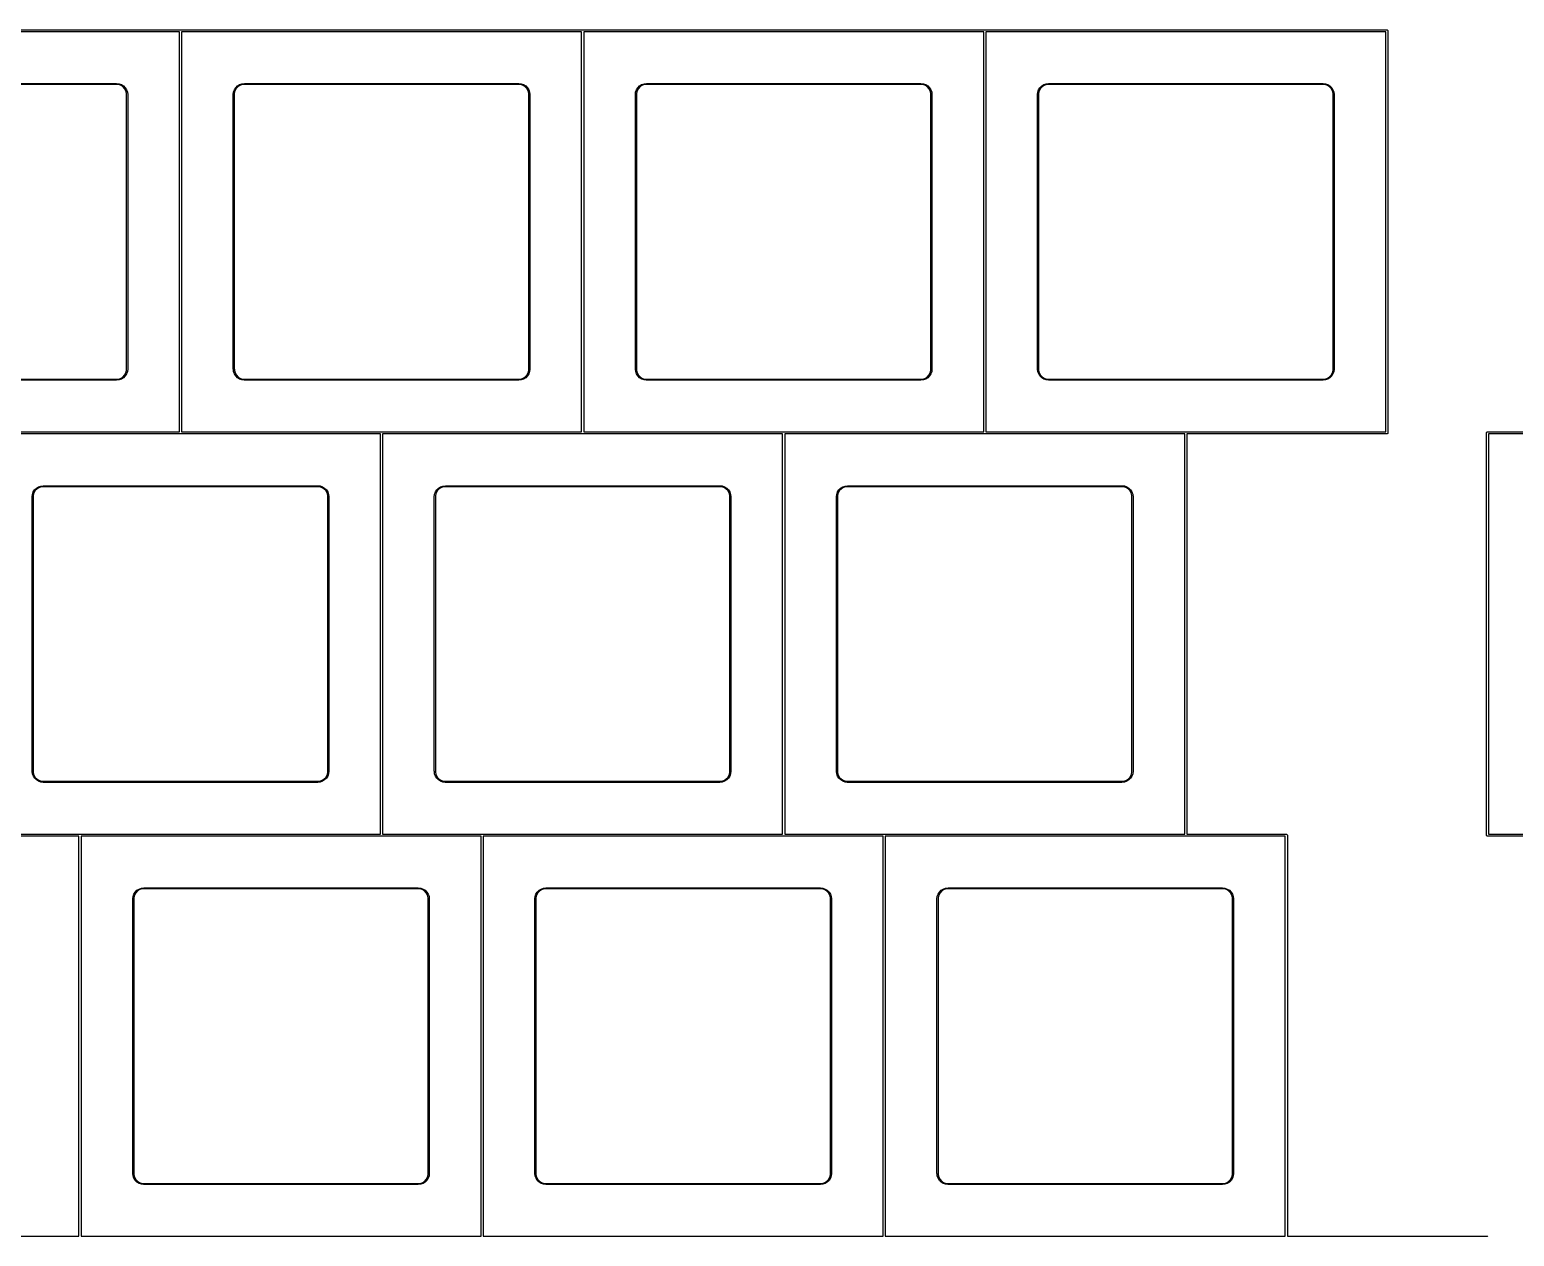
# Model space of a CAD drawing. Extents: x 116 to 435, y -379 to -284.
# Drawn here: x 185.1 to 255.4, y -341.1 to -283.9 of the extents above; entities that cross this region are included whole.
import ezdxf

# ---------------------------------------------------------------- set-up
doc = ezdxf.new("R2010")
doc.units = 0
doc.layers.add('BLACK', color=7, linetype='CONTINUOUS')

msp = doc.modelspace()

# ---------------------------------------------------------------- linework, layer by layer
at = {"layer": 'BLACK', "linetype": 'CONTINUOUS'}
for p, q in [((173.181099, -283.899286), (192.231099, -283.899286)), ((192.181099, -283.999286), (173.231099, -283.999286)), ((192.181099, -302.949286), (192.181099, -283.999286)), ((192.231099, -283.899286), (211.281099, -283.899286)), ((192.281099, -283.999286), (192.281099, -302.949286)), ((211.231099, -283.999286), (192.281099, -283.999286)), ((211.231099, -302.949286), (211.231099, -283.999286)), ((211.281099, -283.899286), (230.331099, -283.899286)), ((211.331099, -283.999286), (211.331099, -302.949286)), ((230.281099, -283.999286), (211.331099, -283.999286)), ((230.281099, -302.949286), (230.281099, -283.999286)), ((230.331099, -283.899286), (249.381099, -283.899286)), ((230.381099, -283.999286), (230.381099, -302.949286)), ((249.331099, -283.999286), (230.381099, -283.999286)), ((249.331099, -302.949286), (249.331099, -283.999286)), ((249.381099, -283.899286), (249.400233, -283.903092)), ((249.400233, -283.903092), (249.427293, -283.930152)), ((249.427293, -283.930152), (249.431099, -283.949286)), ((249.431099, -283.949286), (249.431099, -302.999286)), ((176.206099, -286.449286), (189.206099, -286.449286)), ((189.206099, -286.499286), (176.206099, -286.499286)), ((189.206099, -286.449286), (189.322924, -286.462449)), ((189.268635, -286.499286), (189.206099, -286.499286)), ((189.389445, -286.531656), (189.268635, -286.499286)), ((189.322924, -286.462449), (189.433891, -286.501277)), ((189.497761, -286.59419), (189.389445, -286.531656)), ((189.433891, -286.501277), (189.533435, -286.563823)), ((189.586201, -286.682628), (189.497761, -286.59419)), ((189.533435, -286.563823), (189.616567, -286.646952)), ((189.648739, -286.790942), (189.586201, -286.682628)), ((189.616567, -286.646952), (189.679117, -286.746495)), ((189.681113, -286.911751), (189.648739, -286.790942)), ((189.679117, -286.746495), (189.717948, -286.857461)), ((189.681113, -286.97421), (189.681113, -286.911751)), ((189.717948, -286.857461), (189.731114, -286.974285)), ((194.731099, -286.974285), (194.744265, -286.857464)), ((194.744265, -286.857464), (194.783095, -286.746501)), ((194.7811, -286.911753), (194.781099, -286.974285)), ((194.813473, -286.790947), (194.7811, -286.911753)), ((194.783095, -286.746501), (194.845643, -286.646961)), ((194.876009, -286.682637), (194.813473, -286.790947)), ((194.845643, -286.646961), (194.928772, -286.563834)), ((194.964446, -286.594201), (194.876009, -286.682637)), ((194.928772, -286.563834), (195.028314, -286.501289)), ((195.072759, -286.531668), (194.964446, -286.594201)), ((195.028314, -286.501289), (195.139277, -286.462462)), ((195.193565, -286.499299), (195.072759, -286.531668)), ((195.139277, -286.462462), (195.255948, -286.449315)), ((195.256099, -286.499299), (195.193565, -286.499299)), ((195.255948, -286.449315), (195.256099, -286.449286)), ((195.256099, -286.449286), (208.256099, -286.449286)), ((195.256099, -286.499286), (195.256099, -286.499299)), ((208.256099, -286.499286), (195.256099, -286.499286)), ((208.256099, -286.449286), (208.372924, -286.462449)), ((208.318635, -286.499286), (208.256099, -286.499286)), ((208.439445, -286.531656), (208.318635, -286.499286)), ((208.372924, -286.462449), (208.483891, -286.501277)), ((208.547761, -286.59419), (208.439445, -286.531656)), ((208.483891, -286.501277), (208.583435, -286.563823)), ((208.636201, -286.682628), (208.547761, -286.59419)), ((208.583435, -286.563823), (208.666567, -286.646952)), ((208.698739, -286.790942), (208.636201, -286.682628)), ((208.666567, -286.646952), (208.729117, -286.746495)), ((208.731113, -286.911751), (208.698739, -286.790942)), ((208.729117, -286.746495), (208.767948, -286.857461)), ((208.731113, -286.97421), (208.731113, -286.911751)), ((208.767948, -286.857461), (208.781114, -286.974285)), ((213.781099, -286.974285), (213.794265, -286.857464)), ((213.794265, -286.857464), (213.833095, -286.746501)), ((213.8311, -286.911753), (213.831099, -286.974285)), ((213.863473, -286.790947), (213.8311, -286.911753)), ((213.833095, -286.746501), (213.895643, -286.646961)), ((213.926009, -286.682637), (213.863473, -286.790947)), ((213.895643, -286.646961), (213.978772, -286.563834)), ((214.014446, -286.594201), (213.926009, -286.682637)), ((213.978772, -286.563834), (214.078314, -286.501289)), ((214.122759, -286.531668), (214.014446, -286.594201)), ((214.078314, -286.501289), (214.189277, -286.462462)), ((214.243565, -286.499299), (214.122759, -286.531668)), ((214.189277, -286.462462), (214.305948, -286.449315)), ((214.306099, -286.499299), (214.243565, -286.499299)), ((214.305948, -286.449315), (214.306099, -286.449286)), ((214.306099, -286.449286), (227.306099, -286.449286)), ((214.306099, -286.499286), (214.306099, -286.499299)), ((227.306099, -286.499286), (214.306099, -286.499286)), ((227.306099, -286.449286), (227.422924, -286.462449)), ((227.368635, -286.499286), (227.306099, -286.499286)), ((227.489445, -286.531656), (227.368635, -286.499286)), ((227.422924, -286.462449), (227.533891, -286.501277)), ((227.597761, -286.59419), (227.489445, -286.531656)), ((227.533891, -286.501277), (227.633435, -286.563823)), ((227.686201, -286.682628), (227.597761, -286.59419)), ((227.633435, -286.563823), (227.716567, -286.646952)), ((227.748739, -286.790942), (227.686201, -286.682628)), ((227.716567, -286.646952), (227.779117, -286.746495)), ((227.781113, -286.911751), (227.748739, -286.790942)), ((227.779117, -286.746495), (227.817948, -286.857461)), ((227.781113, -286.97421), (227.781113, -286.911751)), ((227.817948, -286.857461), (227.831114, -286.974285)), ((232.831099, -286.974285), (232.844265, -286.857464)), ((232.844265, -286.857464), (232.883095, -286.746501)), ((232.8811, -286.911753), (232.881099, -286.974285)), ((232.913473, -286.790947), (232.8811, -286.911753)), ((232.883095, -286.746501), (232.945643, -286.646961)), ((232.976009, -286.682637), (232.913473, -286.790947)), ((232.945643, -286.646961), (233.028772, -286.563834)), ((233.064446, -286.594201), (232.976009, -286.682637)), ((233.028772, -286.563834), (233.128314, -286.501289)), ((233.172759, -286.531668), (233.064446, -286.594201)), ((233.128314, -286.501289), (233.239277, -286.462462)), ((233.293565, -286.499299), (233.172759, -286.531668)), ((233.239277, -286.462462), (233.355948, -286.449315)), ((233.356099, -286.499299), (233.293565, -286.499299)), ((233.355948, -286.449315), (233.356099, -286.449286)), ((233.356099, -286.449286), (246.356099, -286.449286)), ((233.356099, -286.499286), (233.356099, -286.499299)), ((246.356099, -286.499286), (233.356099, -286.499286)), ((246.356099, -286.449286), (246.472924, -286.462449)), ((246.418635, -286.499286), (246.356099, -286.499286)), ((246.539445, -286.531656), (246.418635, -286.499286)), ((246.472924, -286.462449), (246.583891, -286.501277)), ((246.647761, -286.59419), (246.539445, -286.531656)), ((246.583891, -286.501277), (246.683435, -286.563823)), ((246.736201, -286.682628), (246.647761, -286.59419)), ((246.683435, -286.563823), (246.766567, -286.646952)), ((246.798739, -286.790942), (246.736201, -286.682628)), ((246.766567, -286.646952), (246.829117, -286.746495)), ((246.831113, -286.911751), (246.798739, -286.790942)), ((246.829117, -286.746495), (246.867948, -286.857461)), ((246.831113, -286.97421), (246.831113, -286.911751)), ((246.867948, -286.857461), (246.881114, -286.974285)), ((189.681099, -286.974286), (189.681113, -286.97421)), ((189.681099, -299.974286), (189.681099, -286.974286)), ((189.731114, -286.974285), (189.731099, -286.974285)), ((189.731099, -286.974285), (189.731099, -286.974286)), ((189.731099, -286.974286), (189.731099, -299.974285)), ((194.731099, -286.974286), (194.731099, -286.974285)), ((194.731099, -299.974286), (194.731099, -286.974286)), ((194.781099, -286.974285), (194.781099, -286.974286)), ((194.781099, -286.974286), (194.781099, -299.964663)), ((208.731099, -286.974286), (208.731113, -286.97421)), ((208.731099, -299.974286), (208.731099, -286.974286)), ((208.781114, -286.974285), (208.781099, -286.974285)), ((208.781099, -286.974285), (208.781099, -286.974286)), ((208.781099, -286.974286), (208.781099, -299.974285)), ((213.781099, -286.974286), (213.781099, -286.974285)), ((213.781099, -299.974286), (213.781099, -286.974286)), ((213.831099, -286.974285), (213.831099, -286.974286)), ((213.831099, -286.974286), (213.831099, -299.964663)), ((227.781099, -286.974286), (227.781113, -286.97421)), ((227.781099, -299.974286), (227.781099, -286.974286)), ((227.831114, -286.974285), (227.831099, -286.974285)), ((227.831099, -286.974285), (227.831099, -286.974286)), ((227.831099, -286.974286), (227.831099, -299.974285)), ((232.831099, -286.974286), (232.831099, -286.974285)), ((232.831099, -299.974286), (232.831099, -286.974286)), ((232.881099, -286.974285), (232.881099, -286.974286)), ((232.881099, -286.974286), (232.881099, -299.964663)), ((246.831099, -286.974286), (246.831113, -286.97421)), ((246.831099, -299.974286), (246.831099, -286.974286)), ((246.881114, -286.974285), (246.881099, -286.974285)), ((246.881099, -286.974285), (246.881099, -286.974286)), ((246.881099, -286.974286), (246.881099, -299.974285)), ((189.49776, -300.354391), (189.586199, -300.26595)), ((189.616566, -300.301625), (189.533436, -300.384757)), ((189.586199, -300.26595), (189.648733, -300.157634)), ((189.679112, -300.202079), (189.616566, -300.301625)), ((189.648733, -300.157634), (189.681101, -300.036823)), ((189.717939, -300.091111), (189.679112, -300.202079)), ((189.681099, -299.974287), (189.681099, -299.974286)), ((189.681101, -300.036823), (189.681099, -299.974287)), ((189.731099, -299.974285), (189.717939, -300.091111)), ((194.733002, -299.983853), (194.731099, -299.974286)), ((194.735403, -299.986254), (194.733002, -299.983853)), ((194.747085, -300.089985), (194.735403, -299.986254)), ((194.785904, -300.200946), (194.747085, -300.089985)), ((194.781099, -299.964663), (194.783863, -299.973171)), ((194.783863, -299.973171), (194.78393, -299.973172)), ((194.78393, -299.973172), (194.783927, -300.035702)), ((194.783927, -300.035702), (194.816287, -300.156503)), ((194.84844, -300.300486), (194.785904, -300.200946)), ((194.816287, -300.156503), (194.878811, -300.264813)), ((194.931559, -300.383616), (194.84844, -300.300486)), ((194.878811, -300.264813), (194.967236, -300.35325)), ((208.54776, -300.354391), (208.636199, -300.26595)), ((208.666566, -300.301625), (208.583436, -300.384757)), ((208.636199, -300.26595), (208.698733, -300.157634)), ((208.729112, -300.202079), (208.666566, -300.301625)), ((208.698733, -300.157634), (208.731101, -300.036823)), ((208.767939, -300.091111), (208.729112, -300.202079)), ((208.731099, -299.974287), (208.731099, -299.974286)), ((208.731101, -300.036823), (208.731099, -299.974287)), ((208.781099, -299.974285), (208.767939, -300.091111)), ((213.783002, -299.983853), (213.781099, -299.974286)), ((213.785403, -299.986254), (213.783002, -299.983853)), ((213.797085, -300.089985), (213.785403, -299.986254)), ((213.835904, -300.200946), (213.797085, -300.089985)), ((213.831099, -299.964663), (213.833863, -299.973171)), ((213.833863, -299.973171), (213.83393, -299.973172)), ((213.83393, -299.973172), (213.833927, -300.035702)), ((213.833927, -300.035702), (213.866287, -300.156503)), ((213.89844, -300.300486), (213.835904, -300.200946)), ((213.866287, -300.156503), (213.928811, -300.264813)), ((213.981559, -300.383616), (213.89844, -300.300486)), ((213.928811, -300.264813), (214.017236, -300.35325)), ((227.59776, -300.354391), (227.686199, -300.26595)), ((227.716566, -300.301625), (227.633436, -300.384757)), ((227.686199, -300.26595), (227.748733, -300.157634)), ((227.779112, -300.202079), (227.716566, -300.301625)), ((227.748733, -300.157634), (227.781101, -300.036823)), ((227.817939, -300.091111), (227.779112, -300.202079)), ((227.781099, -299.974287), (227.781099, -299.974286)), ((227.781101, -300.036823), (227.781099, -299.974287)), ((227.831099, -299.974285), (227.817939, -300.091111)), ((232.833002, -299.983853), (232.831099, -299.974286)), ((232.835403, -299.986254), (232.833002, -299.983853)), ((232.847085, -300.089985), (232.835403, -299.986254)), ((232.885904, -300.200946), (232.847085, -300.089985)), ((232.881099, -299.964663), (232.883863, -299.973171)), ((232.883863, -299.973171), (232.88393, -299.973172)), ((232.88393, -299.973172), (232.883927, -300.035702)), ((232.883927, -300.035702), (232.916287, -300.156503)), ((232.94844, -300.300486), (232.885904, -300.200946)), ((232.916287, -300.156503), (232.978811, -300.264813)), ((233.031559, -300.383616), (232.94844, -300.300486)), ((232.978811, -300.264813), (233.067236, -300.35325)), ((246.64776, -300.354391), (246.736199, -300.26595)), ((246.766566, -300.301625), (246.683436, -300.384757)), ((246.736199, -300.26595), (246.798733, -300.157634)), ((246.829112, -300.202079), (246.766566, -300.301625)), ((246.798733, -300.157634), (246.831101, -300.036823)), ((246.867939, -300.091111), (246.829112, -300.202079)), ((246.831099, -299.974287), (246.831099, -299.974286)), ((246.831101, -300.036823), (246.831099, -299.974287)), ((246.881099, -299.974285), (246.867939, -300.091111)), ((189.206099, -300.499286), (176.206099, -300.499286)), ((176.212299, -300.449286), (189.206099, -300.449286)), ((189.206099, -300.449286), (189.206164, -300.449299)), ((189.322924, -300.486136), (189.206099, -300.499299)), ((189.206099, -300.499299), (189.206099, -300.499286)), ((189.206164, -300.449299), (189.268635, -300.449299)), ((189.268635, -300.449299), (189.389445, -300.416928)), ((189.433892, -300.447306), (189.322924, -300.486136)), ((189.389445, -300.416928), (189.49776, -300.354391)), ((189.533436, -300.384757), (189.433892, -300.447306)), ((195.031091, -300.446166), (194.931559, -300.383616)), ((194.967236, -300.35325), (195.075537, -300.415788)), ((195.142046, -300.484999), (195.031091, -300.446166)), ((195.075537, -300.415788), (195.196334, -300.448165)), ((195.245852, -300.496703), (195.142046, -300.484999)), ((195.196334, -300.448165), (195.258865, -300.44817)), ((195.246532, -300.497383), (195.245852, -300.496703)), ((195.256099, -300.499286), (195.246532, -300.497383)), ((208.256099, -300.499286), (195.256099, -300.499286)), ((195.258865, -300.44817), (195.262299, -300.449286)), ((195.262299, -300.449286), (208.256099, -300.449286)), ((208.256099, -300.449286), (208.256164, -300.449299)), ((208.372924, -300.486136), (208.256099, -300.499299)), ((208.256099, -300.499299), (208.256099, -300.499286)), ((208.256164, -300.449299), (208.318635, -300.449299)), ((208.318635, -300.449299), (208.439445, -300.416928)), ((208.483892, -300.447306), (208.372924, -300.486136)), ((208.439445, -300.416928), (208.54776, -300.354391)), ((208.583436, -300.384757), (208.483892, -300.447306)), ((214.081091, -300.446166), (213.981559, -300.383616)), ((214.017236, -300.35325), (214.125537, -300.415788)), ((214.192046, -300.484999), (214.081091, -300.446166)), ((214.125537, -300.415788), (214.246334, -300.448165)), ((214.295852, -300.496703), (214.192046, -300.484999)), ((214.246334, -300.448165), (214.308865, -300.44817)), ((214.296532, -300.497383), (214.295852, -300.496703)), ((214.306099, -300.499286), (214.296532, -300.497383)), ((227.306099, -300.499286), (214.306099, -300.499286)), ((214.308865, -300.44817), (214.312299, -300.449286)), ((214.312299, -300.449286), (227.306099, -300.449286)), ((227.306099, -300.449286), (227.306164, -300.449299)), ((227.422924, -300.486136), (227.306099, -300.499299)), ((227.306099, -300.499299), (227.306099, -300.499286)), ((227.306164, -300.449299), (227.368635, -300.449299)), ((227.368635, -300.449299), (227.489445, -300.416928)), ((227.533892, -300.447306), (227.422924, -300.486136)), ((227.489445, -300.416928), (227.59776, -300.354391)), ((227.633436, -300.384757), (227.533892, -300.447306)), ((233.131091, -300.446166), (233.031559, -300.383616)), ((233.067236, -300.35325), (233.175537, -300.415788)), ((233.242046, -300.484999), (233.131091, -300.446166)), ((233.175537, -300.415788), (233.296334, -300.448165)), ((233.345852, -300.496703), (233.242046, -300.484999)), ((233.296334, -300.448165), (233.358865, -300.44817)), ((233.346532, -300.497383), (233.345852, -300.496703)), ((233.356099, -300.499286), (233.346532, -300.497383)), ((246.356099, -300.499286), (233.356099, -300.499286)), ((233.358865, -300.44817), (233.362299, -300.449286)), ((233.362299, -300.449286), (246.356099, -300.449286)), ((246.356099, -300.449286), (246.356164, -300.449299)), ((246.472924, -300.486136), (246.356099, -300.499299)), ((246.356099, -300.499299), (246.356099, -300.499286)), ((246.356164, -300.449299), (246.418635, -300.449299)), ((246.418635, -300.449299), (246.539445, -300.416928)), ((246.583892, -300.447306), (246.472924, -300.486136)), ((246.539445, -300.416928), (246.64776, -300.354391)), ((246.683436, -300.384757), (246.583892, -300.447306)), ((182.706099, -302.949286), (192.181099, -302.949286)), ((192.231099, -303.049286), (182.756099, -303.049286)), ((201.706099, -303.049286), (192.231099, -303.049286)), ((192.281099, -302.949286), (201.756099, -302.949286)), ((201.706099, -321.999286), (201.706099, -303.049286)), ((201.756099, -302.949286), (211.231099, -302.949286)), ((201.806099, -303.049286), (201.806099, -321.999286)), ((211.281099, -303.049286), (201.806099, -303.049286)), ((220.756099, -303.049286), (211.281099, -303.049286)), ((211.331099, -302.949286), (220.806099, -302.949286)), ((220.756099, -321.999286), (220.756099, -303.049286)), ((220.806099, -302.949286), (230.281099, -302.949286)), ((220.856099, -303.049286), (220.856099, -321.999286)), ((230.331099, -303.049286), (220.856099, -303.049286)), ((239.806099, -303.049286), (230.331099, -303.049286)), ((230.381099, -302.949286), (239.856099, -302.949286)), ((239.806099, -321.999286), (239.806099, -303.049286)), ((239.856099, -302.949286), (249.331099, -302.949286)), ((249.381099, -303.049286), (239.906099, -303.049286)), ((239.906099, -303.049286), (239.906099, -321.999286)), ((249.400233, -303.04548), (249.381099, -303.049286)), ((249.427293, -303.01842), (249.400233, -303.04548)), ((249.431099, -302.999286), (249.427293, -303.01842)), ((254.093599, -302.999286), (254.097405, -302.980152)), ((254.093599, -322.049286), (254.093599, -302.999286)), ((254.097405, -302.980152), (254.124465, -302.953092)), ((254.124465, -302.953092), (254.143599, -302.949286)), ((254.143599, -302.949286), (263.618599, -302.949286)), ((254.193599, -303.049286), (254.193599, -321.999286)), ((263.668599, -303.049286), (254.193599, -303.049286)), ((185.206099, -306.024285), (185.219265, -305.907464)), ((185.219265, -305.907464), (185.258095, -305.796501)), ((185.288473, -305.840947), (185.2561, -305.961753)), ((185.258095, -305.796501), (185.320643, -305.696961)), ((185.351009, -305.732637), (185.288473, -305.840947)), ((185.320643, -305.696961), (185.403772, -305.613834)), ((185.439446, -305.644201), (185.351009, -305.732637)), ((185.403772, -305.613834), (185.503314, -305.551289)), ((185.547759, -305.581668), (185.439446, -305.644201)), ((185.503314, -305.551289), (185.614277, -305.512462)), ((185.668565, -305.549299), (185.547759, -305.581668)), ((185.614277, -305.512462), (185.730948, -305.499315)), ((185.731099, -305.549299), (185.668565, -305.549299)), ((185.730948, -305.499315), (185.731099, -305.499286)), ((185.731099, -305.499286), (198.731099, -305.499286)), ((185.731099, -305.549286), (185.731099, -305.549299)), ((198.731099, -305.549286), (185.731099, -305.549286)), ((198.731099, -305.499286), (198.847924, -305.512449)), ((198.793635, -305.549286), (198.731099, -305.549286)), ((198.914445, -305.581656), (198.793635, -305.549286)), ((198.847924, -305.512449), (198.958891, -305.551277)), ((199.022761, -305.64419), (198.914445, -305.581656)), ((198.958891, -305.551277), (199.058435, -305.613823)), ((199.111201, -305.732628), (199.022761, -305.64419)), ((199.058435, -305.613823), (199.141567, -305.696952)), ((199.173739, -305.840942), (199.111201, -305.732628)), ((199.141567, -305.696952), (199.204117, -305.796495)), ((199.206113, -305.961751), (199.173739, -305.840942)), ((199.204117, -305.796495), (199.242948, -305.907461)), ((199.242948, -305.907461), (199.256114, -306.024285)), ((204.256099, -306.024285), (204.269265, -305.907464)), ((204.269265, -305.907464), (204.308095, -305.796501)), ((204.338473, -305.840947), (204.3061, -305.961753)), ((204.308095, -305.796501), (204.370643, -305.696961)), ((204.401009, -305.732637), (204.338473, -305.840947)), ((204.370643, -305.696961), (204.453772, -305.613834)), ((204.489446, -305.644201), (204.401009, -305.732637)), ((204.453772, -305.613834), (204.553314, -305.551289)), ((204.597759, -305.581668), (204.489446, -305.644201)), ((204.553314, -305.551289), (204.664277, -305.512462)), ((204.718565, -305.549299), (204.597759, -305.581668)), ((204.664277, -305.512462), (204.780948, -305.499315)), ((204.781099, -305.549299), (204.718565, -305.549299)), ((204.780948, -305.499315), (204.781099, -305.499286)), ((204.781099, -305.499286), (217.781099, -305.499286)), ((204.781099, -305.549286), (204.781099, -305.549299)), ((217.781099, -305.549286), (204.781099, -305.549286)), ((217.781099, -305.499286), (217.897924, -305.512449)), ((217.843635, -305.549286), (217.781099, -305.549286)), ((217.964445, -305.581656), (217.843635, -305.549286)), ((217.897924, -305.512449), (218.008891, -305.551277)), ((218.072761, -305.64419), (217.964445, -305.581656)), ((218.008891, -305.551277), (218.108435, -305.613823)), ((218.161201, -305.732628), (218.072761, -305.64419)), ((218.108435, -305.613823), (218.191567, -305.696952)), ((218.223739, -305.840942), (218.161201, -305.732628)), ((218.191567, -305.696952), (218.254117, -305.796495)), ((218.256113, -305.961751), (218.223739, -305.840942)), ((218.254117, -305.796495), (218.292948, -305.907461)), ((218.292948, -305.907461), (218.306114, -306.024285)), ((223.306099, -306.024285), (223.319265, -305.907464)), ((223.319265, -305.907464), (223.358095, -305.796501)), ((223.388473, -305.840947), (223.3561, -305.961753)), ((223.358095, -305.796501), (223.420643, -305.696961)), ((223.451009, -305.732637), (223.388473, -305.840947)), ((223.420643, -305.696961), (223.503772, -305.613834)), ((223.539446, -305.644201), (223.451009, -305.732637)), ((223.503772, -305.613834), (223.603314, -305.551289)), ((223.647759, -305.581668), (223.539446, -305.644201)), ((223.603314, -305.551289), (223.714277, -305.512462)), ((223.768565, -305.549299), (223.647759, -305.581668)), ((223.714277, -305.512462), (223.830948, -305.499315)), ((223.831099, -305.549299), (223.768565, -305.549299)), ((223.830948, -305.499315), (223.831099, -305.499286)), ((223.831099, -305.499286), (236.831099, -305.499286)), ((223.831099, -305.549286), (223.831099, -305.549299)), ((236.831099, -305.549286), (223.831099, -305.549286)), ((236.831099, -305.499286), (236.947924, -305.512449)), ((236.893635, -305.549286), (236.831099, -305.549286)), ((237.014445, -305.581656), (236.893635, -305.549286)), ((236.947924, -305.512449), (237.058891, -305.551277)), ((237.122761, -305.64419), (237.014445, -305.581656)), ((237.058891, -305.551277), (237.158435, -305.613823)), ((237.211201, -305.732628), (237.122761, -305.64419)), ((237.158435, -305.613823), (237.241567, -305.696952)), ((237.273739, -305.840942), (237.211201, -305.732628)), ((237.241567, -305.696952), (237.304117, -305.796495)), ((237.306113, -305.961751), (237.273739, -305.840942)), ((237.304117, -305.796495), (237.342948, -305.907461)), ((237.342948, -305.907461), (237.356114, -306.024285)), ((185.206099, -306.024286), (185.206099, -306.024285)), ((185.206099, -319.024286), (185.206099, -306.024286)), ((185.2561, -305.961753), (185.256099, -306.024285)), ((185.256099, -306.024285), (185.256099, -306.024286)), ((185.256099, -306.024286), (185.256099, -319.014663)), ((199.206099, -306.024286), (199.206113, -306.02421)), ((199.206099, -319.024286), (199.206099, -306.024286)), ((199.206113, -306.02421), (199.206113, -305.961751)), ((199.256114, -306.024285), (199.256099, -306.024285)), ((199.256099, -306.024285), (199.256099, -306.024286)), ((199.256099, -306.024286), (199.256099, -319.024285)), ((204.256099, -306.024286), (204.256099, -306.024285)), ((204.256099, -319.024286), (204.256099, -306.024286)), ((204.3061, -305.961753), (204.306099, -306.024285)), ((204.306099, -306.024285), (204.306099, -306.024286)), ((204.306099, -306.024286), (204.306099, -319.014663)), ((218.256099, -306.024286), (218.256113, -306.02421)), ((218.256099, -319.024286), (218.256099, -306.024286)), ((218.256113, -306.02421), (218.256113, -305.961751)), ((218.306114, -306.024285), (218.306099, -306.024285)), ((218.306099, -306.024285), (218.306099, -306.024286)), ((218.306099, -306.024286), (218.306099, -319.024285)), ((223.306099, -306.024286), (223.306099, -306.024285)), ((223.306099, -319.024286), (223.306099, -306.024286)), ((223.3561, -305.961753), (223.356099, -306.024285)), ((223.356099, -306.024285), (223.356099, -306.024286)), ((223.356099, -306.024286), (223.356099, -319.014663)), ((237.306099, -306.024286), (237.306113, -306.02421)), ((237.306099, -319.024286), (237.306099, -306.024286)), ((237.306113, -306.02421), (237.306113, -305.961751)), ((237.356114, -306.024285), (237.356099, -306.024285)), ((237.356099, -306.024285), (237.356099, -306.024286)), ((237.356099, -306.024286), (237.356099, -319.024285)), ((185.208002, -319.033853), (185.206099, -319.024286)), ((185.210403, -319.036254), (185.208002, -319.033853)), ((185.222085, -319.139985), (185.210403, -319.036254)), ((185.260904, -319.250946), (185.222085, -319.139985)), ((185.256099, -319.014663), (185.258863, -319.023171)), ((185.258863, -319.023171), (185.25893, -319.023172)), ((185.25893, -319.023172), (185.258927, -319.085702)), ((185.258927, -319.085702), (185.291287, -319.206503)), ((185.32344, -319.350486), (185.260904, -319.250946)), ((185.291287, -319.206503), (185.353811, -319.314813)), ((199.111199, -319.31595), (199.173733, -319.207634)), ((199.204112, -319.252079), (199.141566, -319.351625)), ((199.173733, -319.207634), (199.206101, -319.086823)), ((199.242939, -319.141111), (199.204112, -319.252079)), ((199.206099, -319.024287), (199.206099, -319.024286)), ((199.206101, -319.086823), (199.206099, -319.024287)), ((199.256099, -319.024285), (199.242939, -319.141111)), ((204.258002, -319.033853), (204.256099, -319.024286)), ((204.260403, -319.036254), (204.258002, -319.033853)), ((204.272085, -319.139985), (204.260403, -319.036254)), ((204.310904, -319.250946), (204.272085, -319.139985)), ((204.306099, -319.014663), (204.308863, -319.023171)), ((204.308863, -319.023171), (204.30893, -319.023172)), ((204.30893, -319.023172), (204.308927, -319.085702)), ((204.308927, -319.085702), (204.341287, -319.206503)), ((204.37344, -319.350486), (204.310904, -319.250946)), ((204.341287, -319.206503), (204.403811, -319.314813)), ((218.161199, -319.31595), (218.223733, -319.207634)), ((218.254112, -319.252079), (218.191566, -319.351625)), ((218.223733, -319.207634), (218.256101, -319.086823)), ((218.292939, -319.141111), (218.254112, -319.252079)), ((218.256099, -319.024287), (218.256099, -319.024286)), ((218.256101, -319.086823), (218.256099, -319.024287)), ((218.306099, -319.024285), (218.292939, -319.141111)), ((223.308002, -319.033853), (223.306099, -319.024286)), ((223.310403, -319.036254), (223.308002, -319.033853)), ((223.322085, -319.139985), (223.310403, -319.036254)), ((223.360904, -319.250946), (223.322085, -319.139985)), ((223.356099, -319.014663), (223.358863, -319.023171)), ((223.358863, -319.023171), (223.35893, -319.023172)), ((223.35893, -319.023172), (223.358927, -319.085702)), ((223.358927, -319.085702), (223.391287, -319.206503)), ((223.42344, -319.350486), (223.360904, -319.250946)), ((223.391287, -319.206503), (223.453811, -319.314813)), ((237.211199, -319.31595), (237.273733, -319.207634)), ((237.304112, -319.252079), (237.241566, -319.351625)), ((237.273733, -319.207634), (237.306101, -319.086823)), ((237.342939, -319.141111), (237.304112, -319.252079)), ((237.306099, -319.024287), (237.306099, -319.024286)), ((237.306101, -319.086823), (237.306099, -319.024287)), ((237.356099, -319.024285), (237.342939, -319.141111)), ((185.406559, -319.433616), (185.32344, -319.350486)), ((185.353811, -319.314813), (185.442236, -319.40325)), ((185.506091, -319.496166), (185.406559, -319.433616)), ((185.442236, -319.40325), (185.550537, -319.465788)), ((185.617046, -319.534999), (185.506091, -319.496166)), ((185.550537, -319.465788), (185.671334, -319.498165)), ((185.720852, -319.546703), (185.617046, -319.534999)), ((185.671334, -319.498165), (185.733865, -319.49817)), ((185.721532, -319.547383), (185.720852, -319.546703)), ((185.731099, -319.549286), (185.721532, -319.547383)), ((198.731099, -319.549286), (185.731099, -319.549286)), ((185.733865, -319.49817), (185.737299, -319.499286)), ((185.737299, -319.499286), (198.731099, -319.499286)), ((198.731099, -319.499286), (198.731164, -319.499299)), ((198.847924, -319.536136), (198.731099, -319.549299)), ((198.731099, -319.549299), (198.731099, -319.549286)), ((198.731164, -319.499299), (198.793635, -319.499299)), ((198.793635, -319.499299), (198.914445, -319.466928)), ((198.958892, -319.497306), (198.847924, -319.536136)), ((198.914445, -319.466928), (199.02276, -319.404391)), ((199.058436, -319.434757), (198.958892, -319.497306)), ((199.02276, -319.404391), (199.111199, -319.31595)), ((199.141566, -319.351625), (199.058436, -319.434757)), ((204.456559, -319.433616), (204.37344, -319.350486)), ((204.403811, -319.314813), (204.492236, -319.40325)), ((204.556091, -319.496166), (204.456559, -319.433616)), ((204.492236, -319.40325), (204.600537, -319.465788)), ((204.667046, -319.534999), (204.556091, -319.496166)), ((204.600537, -319.465788), (204.721334, -319.498165)), ((204.770852, -319.546703), (204.667046, -319.534999)), ((204.721334, -319.498165), (204.783865, -319.49817)), ((204.771532, -319.547383), (204.770852, -319.546703)), ((204.781099, -319.549286), (204.771532, -319.547383)), ((217.781099, -319.549286), (204.781099, -319.549286)), ((204.783865, -319.49817), (204.787299, -319.499286)), ((204.787299, -319.499286), (217.781099, -319.499286)), ((217.781099, -319.499286), (217.781164, -319.499299)), ((217.897924, -319.536136), (217.781099, -319.549299)), ((217.781099, -319.549299), (217.781099, -319.549286)), ((217.781164, -319.499299), (217.843635, -319.499299)), ((217.843635, -319.499299), (217.964445, -319.466928)), ((218.008892, -319.497306), (217.897924, -319.536136)), ((217.964445, -319.466928), (218.07276, -319.404391)), ((218.108436, -319.434757), (218.008892, -319.497306)), ((218.07276, -319.404391), (218.161199, -319.31595)), ((218.191566, -319.351625), (218.108436, -319.434757)), ((223.506559, -319.433616), (223.42344, -319.350486)), ((223.453811, -319.314813), (223.542236, -319.40325)), ((223.606091, -319.496166), (223.506559, -319.433616)), ((223.542236, -319.40325), (223.650537, -319.465788)), ((223.717046, -319.534999), (223.606091, -319.496166)), ((223.650537, -319.465788), (223.771334, -319.498165)), ((223.820852, -319.546703), (223.717046, -319.534999)), ((223.771334, -319.498165), (223.833865, -319.49817)), ((223.821532, -319.547383), (223.820852, -319.546703)), ((223.831099, -319.549286), (223.821532, -319.547383)), ((236.831099, -319.549286), (223.831099, -319.549286)), ((223.833865, -319.49817), (223.837299, -319.499286)), ((223.837299, -319.499286), (236.831099, -319.499286)), ((236.831099, -319.499286), (236.831164, -319.499299)), ((236.947924, -319.536136), (236.831099, -319.549299)), ((236.831099, -319.549299), (236.831099, -319.549286)), ((236.831164, -319.499299), (236.893635, -319.499299)), ((236.893635, -319.499299), (237.014445, -319.466928)), ((237.058892, -319.497306), (236.947924, -319.536136)), ((237.014445, -319.466928), (237.12276, -319.404391)), ((237.158436, -319.434757), (237.058892, -319.497306)), ((237.12276, -319.404391), (237.211199, -319.31595)), ((237.241566, -319.351625), (237.158436, -319.434757)), ((187.418599, -322.099286), (182.706099, -322.099286)), ((182.756099, -321.999286), (187.468599, -321.999286)), ((187.418599, -341.049286), (187.418599, -322.099286)), ((187.468599, -321.999286), (201.706099, -321.999286)), ((187.518599, -322.099286), (187.518599, -341.049286)), ((201.756099, -322.099286), (187.518599, -322.099286)), ((206.468599, -322.099286), (201.756099, -322.099286)), ((201.806099, -321.999286), (206.518599, -321.999286)), ((206.468599, -341.049286), (206.468599, -322.099286)), ((206.518599, -321.999286), (220.756099, -321.999286)), ((206.568599, -322.099286), (206.568599, -341.049286)), ((220.806099, -322.099286), (206.568599, -322.099286)), ((225.518599, -322.099286), (220.806099, -322.099286)), ((220.856099, -321.999286), (225.568599, -321.999286)), ((225.518599, -341.049286), (225.518599, -322.099286)), ((225.568599, -321.999286), (239.806099, -321.999286)), ((225.618599, -322.099286), (225.618599, -341.049286)), ((244.568599, -322.099286), (225.618599, -322.099286)), ((239.906099, -321.999286), (244.618599, -321.999286)), ((244.568599, -341.049286), (244.568599, -322.099286)), ((244.618599, -321.999286), (244.637733, -322.003092)), ((244.637733, -322.003092), (244.664793, -322.030152)), ((244.664793, -322.030152), (244.668599, -322.049286)), ((244.668599, -322.049286), (244.668599, -341.049286)), ((254.097405, -322.06842), (254.093599, -322.049286)), ((254.124465, -322.09548), (254.097405, -322.06842)), ((254.143599, -322.099286), (254.124465, -322.09548)), ((258.856099, -322.099286), (254.143599, -322.099286)), ((254.193599, -321.999286), (273.143599, -321.999286)), ((189.981765, -324.957464), (190.020595, -324.846501)), ((190.050973, -324.890947), (190.0186, -325.011753)), ((190.020595, -324.846501), (190.083143, -324.746961)), ((190.113509, -324.782637), (190.050973, -324.890947)), ((190.083143, -324.746961), (190.166272, -324.663834)), ((190.201946, -324.694201), (190.113509, -324.782637)), ((190.166272, -324.663834), (190.265814, -324.601289)), ((190.310259, -324.631668), (190.201946, -324.694201)), ((190.265814, -324.601289), (190.376777, -324.562462)), ((190.431065, -324.599299), (190.310259, -324.631668)), ((190.376777, -324.562462), (190.493448, -324.549315)), ((190.493599, -324.599299), (190.431065, -324.599299)), ((190.493448, -324.549315), (190.493599, -324.549286)), ((190.493599, -324.549286), (203.493599, -324.549286)), ((190.493599, -324.599286), (190.493599, -324.599299)), ((203.493599, -324.599286), (190.493599, -324.599286)), ((203.493599, -324.549286), (203.610424, -324.562449)), ((203.556135, -324.599286), (203.493599, -324.599286)), ((203.676945, -324.631656), (203.556135, -324.599286)), ((203.610424, -324.562449), (203.721391, -324.601277)), ((203.785261, -324.69419), (203.676945, -324.631656)), ((203.721391, -324.601277), (203.820935, -324.663823)), ((203.873701, -324.782628), (203.785261, -324.69419)), ((203.820935, -324.663823), (203.904067, -324.746952)), ((203.936239, -324.890942), (203.873701, -324.782628)), ((203.904067, -324.746952), (203.966617, -324.846495)), ((203.968613, -325.011751), (203.936239, -324.890942)), ((203.966617, -324.846495), (204.005448, -324.957461)), ((209.031765, -324.957464), (209.070595, -324.846501)), ((209.100973, -324.890947), (209.0686, -325.011753)), ((209.070595, -324.846501), (209.133143, -324.746961)), ((209.163509, -324.782637), (209.100973, -324.890947)), ((209.133143, -324.746961), (209.216272, -324.663834)), ((209.251946, -324.694201), (209.163509, -324.782637)), ((209.216272, -324.663834), (209.315814, -324.601289)), ((209.360259, -324.631668), (209.251946, -324.694201)), ((209.315814, -324.601289), (209.426777, -324.562462)), ((209.481065, -324.599299), (209.360259, -324.631668)), ((209.426777, -324.562462), (209.543448, -324.549315)), ((209.543599, -324.599299), (209.481065, -324.599299)), ((209.543448, -324.549315), (209.543599, -324.549286)), ((209.543599, -324.549286), (222.543599, -324.549286)), ((209.543599, -324.599286), (209.543599, -324.599299)), ((222.543599, -324.599286), (209.543599, -324.599286)), ((222.543599, -324.549286), (222.660424, -324.562449)), ((222.606135, -324.599286), (222.543599, -324.599286)), ((222.726945, -324.631656), (222.606135, -324.599286)), ((222.660424, -324.562449), (222.771391, -324.601277)), ((222.835261, -324.69419), (222.726945, -324.631656)), ((222.771391, -324.601277), (222.870935, -324.663823)), ((222.923701, -324.782628), (222.835261, -324.69419)), ((222.870935, -324.663823), (222.954067, -324.746952)), ((222.986239, -324.890942), (222.923701, -324.782628)), ((222.954067, -324.746952), (223.016617, -324.846495)), ((223.018613, -325.011751), (222.986239, -324.890942)), ((223.016617, -324.846495), (223.055448, -324.957461)), ((228.081765, -324.957464), (228.120595, -324.846501)), ((228.150973, -324.890947), (228.1186, -325.011753)), ((228.120595, -324.846501), (228.183143, -324.746961)), ((228.213509, -324.782637), (228.150973, -324.890947)), ((228.183143, -324.746961), (228.266272, -324.663834)), ((228.301946, -324.694201), (228.213509, -324.782637)), ((228.266272, -324.663834), (228.365814, -324.601289)), ((228.410259, -324.631668), (228.301946, -324.694201)), ((228.365814, -324.601289), (228.476777, -324.562462)), ((228.531065, -324.599299), (228.410259, -324.631668)), ((228.476777, -324.562462), (228.593448, -324.549315)), ((228.593599, -324.599299), (228.531065, -324.599299)), ((228.593448, -324.549315), (228.593599, -324.549286)), ((228.593599, -324.549286), (241.593599, -324.549286)), ((228.593599, -324.599286), (228.593599, -324.599299)), ((241.593599, -324.599286), (228.593599, -324.599286)), ((241.593599, -324.549286), (241.710424, -324.562449)), ((241.656135, -324.599286), (241.593599, -324.599286)), ((241.776945, -324.631656), (241.656135, -324.599286)), ((241.710424, -324.562449), (241.821391, -324.601277)), ((241.885261, -324.69419), (241.776945, -324.631656)), ((241.821391, -324.601277), (241.920935, -324.663823)), ((241.973701, -324.782628), (241.885261, -324.69419)), ((241.920935, -324.663823), (242.004067, -324.746952)), ((242.036239, -324.890942), (241.973701, -324.782628)), ((242.004067, -324.746952), (242.066617, -324.846495)), ((242.068613, -325.011751), (242.036239, -324.890942)), ((242.066617, -324.846495), (242.105448, -324.957461)), ((189.968599, -325.074285), (189.981765, -324.957464)), ((189.968599, -325.074286), (189.968599, -325.074285)), ((189.968599, -338.074286), (189.968599, -325.074286)), ((190.0186, -325.011753), (190.018599, -325.074285)), ((190.018599, -325.074285), (190.018599, -325.074286)), ((190.018599, -325.074286), (190.018599, -338.064663)), ((203.968599, -325.074286), (203.968613, -325.07421)), ((203.968599, -338.074286), (203.968599, -325.074286)), ((203.968613, -325.07421), (203.968613, -325.011751)), ((204.005448, -324.957461), (204.018614, -325.074285)), ((204.018614, -325.074285), (204.018599, -325.074285)), ((204.018599, -325.074285), (204.018599, -325.074286)), ((204.018599, -325.074286), (204.018599, -338.074285)), ((209.018599, -325.074285), (209.031765, -324.957464)), ((209.018599, -325.074286), (209.018599, -325.074285)), ((209.018599, -338.074286), (209.018599, -325.074286)), ((209.0686, -325.011753), (209.068599, -325.074285)), ((209.068599, -325.074285), (209.068599, -325.074286)), ((209.068599, -325.074286), (209.068599, -338.064663)), ((223.018599, -325.074286), (223.018613, -325.07421)), ((223.018599, -338.074286), (223.018599, -325.074286)), ((223.018613, -325.07421), (223.018613, -325.011751)), ((223.055448, -324.957461), (223.068614, -325.074285)), ((223.068614, -325.074285), (223.068599, -325.074285)), ((223.068599, -325.074285), (223.068599, -325.074286)), ((223.068599, -325.074286), (223.068599, -338.074285)), ((228.068599, -325.074285), (228.081765, -324.957464)), ((228.068599, -325.074286), (228.068599, -325.074285)), ((228.068599, -338.074286), (228.068599, -325.074286)), ((228.1186, -325.011753), (228.118599, -325.074285)), ((228.118599, -325.074285), (228.118599, -325.074286)), ((228.118599, -325.074286), (228.118599, -338.064663)), ((242.068599, -325.074286), (242.068613, -325.07421)), ((242.068599, -338.074286), (242.068599, -325.074286)), ((242.068613, -325.07421), (242.068613, -325.011751)), ((242.105448, -324.957461), (242.118614, -325.074285)), ((242.118614, -325.074285), (242.118599, -325.074285)), ((242.118599, -325.074285), (242.118599, -325.074286)), ((242.118599, -325.074286), (242.118599, -338.074285)), ((189.970502, -338.083853), (189.968599, -338.074286)), ((189.972903, -338.086254), (189.970502, -338.083853)), ((189.984585, -338.189985), (189.972903, -338.086254)), ((190.023404, -338.300946), (189.984585, -338.189985)), ((190.018599, -338.064663), (190.021363, -338.073171)), ((190.021363, -338.073171), (190.02143, -338.073172)), ((190.02143, -338.073172), (190.021427, -338.135702)), ((190.021427, -338.135702), (190.053787, -338.256503)), ((190.053787, -338.256503), (190.116311, -338.364813)), ((203.873699, -338.36595), (203.936233, -338.257634)), ((203.936233, -338.257634), (203.968601, -338.136823)), ((204.005439, -338.191111), (203.966612, -338.302079)), ((203.968599, -338.074287), (203.968599, -338.074286)), ((203.968601, -338.136823), (203.968599, -338.074287)), ((204.018599, -338.074285), (204.005439, -338.191111)), ((209.020502, -338.083853), (209.018599, -338.074286)), ((209.022903, -338.086254), (209.020502, -338.083853)), ((209.034585, -338.189985), (209.022903, -338.086254)), ((209.073404, -338.300946), (209.034585, -338.189985)), ((209.068599, -338.064663), (209.071363, -338.073171)), ((209.071363, -338.073171), (209.07143, -338.073172)), ((209.07143, -338.073172), (209.071427, -338.135702)), ((209.071427, -338.135702), (209.103787, -338.256503)), ((209.103787, -338.256503), (209.166311, -338.364813)), ((222.923699, -338.36595), (222.986233, -338.257634)), ((222.986233, -338.257634), (223.018601, -338.136823)), ((223.055439, -338.191111), (223.016612, -338.302079)), ((223.018599, -338.074287), (223.018599, -338.074286)), ((223.018601, -338.136823), (223.018599, -338.074287)), ((223.068599, -338.074285), (223.055439, -338.191111)), ((228.070502, -338.083853), (228.068599, -338.074286)), ((228.072903, -338.086254), (228.070502, -338.083853)), ((228.084585, -338.189985), (228.072903, -338.086254)), ((228.123404, -338.300946), (228.084585, -338.189985)), ((228.118599, -338.064663), (228.121363, -338.073171)), ((228.121363, -338.073171), (228.12143, -338.073172)), ((228.12143, -338.073172), (228.121427, -338.135702)), ((228.121427, -338.135702), (228.153787, -338.256503)), ((228.153787, -338.256503), (228.216311, -338.364813)), ((241.973699, -338.36595), (242.036233, -338.257634)), ((242.036233, -338.257634), (242.068601, -338.136823)), ((242.105439, -338.191111), (242.066612, -338.302079)), ((242.068599, -338.074287), (242.068599, -338.074286)), ((242.068601, -338.136823), (242.068599, -338.074287)), ((242.118599, -338.074285), (242.105439, -338.191111)), ((190.08594, -338.400486), (190.023404, -338.300946)), ((190.169059, -338.483616), (190.08594, -338.400486)), ((190.116311, -338.364813), (190.204736, -338.45325)), ((190.268591, -338.546166), (190.169059, -338.483616)), ((190.204736, -338.45325), (190.313037, -338.515788)), ((190.379546, -338.584999), (190.268591, -338.546166)), ((190.313037, -338.515788), (190.433834, -338.548165)), ((190.483352, -338.596703), (190.379546, -338.584999)), ((190.433834, -338.548165), (190.496365, -338.54817)), ((190.484032, -338.597383), (190.483352, -338.596703)), ((190.493599, -338.599286), (190.484032, -338.597383)), ((203.493599, -338.599286), (190.493599, -338.599286)), ((190.496365, -338.54817), (190.499799, -338.549286)), ((190.499799, -338.549286), (203.493599, -338.549286)), ((203.493599, -338.549286), (203.493664, -338.549299)), ((203.610424, -338.586136), (203.493599, -338.599299)), ((203.493599, -338.599299), (203.493599, -338.599286)), ((203.493664, -338.549299), (203.556135, -338.549299)), ((203.556135, -338.549299), (203.676945, -338.516928)), ((203.721392, -338.547306), (203.610424, -338.586136)), ((203.676945, -338.516928), (203.78526, -338.454391)), ((203.820936, -338.484757), (203.721392, -338.547306)), ((203.78526, -338.454391), (203.873699, -338.36595)), ((203.904066, -338.401625), (203.820936, -338.484757)), ((203.966612, -338.302079), (203.904066, -338.401625)), ((209.13594, -338.400486), (209.073404, -338.300946)), ((209.219059, -338.483616), (209.13594, -338.400486)), ((209.166311, -338.364813), (209.254736, -338.45325)), ((209.318591, -338.546166), (209.219059, -338.483616)), ((209.254736, -338.45325), (209.363037, -338.515788)), ((209.429546, -338.584999), (209.318591, -338.546166)), ((209.363037, -338.515788), (209.483834, -338.548165)), ((209.533352, -338.596703), (209.429546, -338.584999)), ((209.483834, -338.548165), (209.546365, -338.54817)), ((209.534032, -338.597383), (209.533352, -338.596703)), ((209.543599, -338.599286), (209.534032, -338.597383)), ((222.543599, -338.599286), (209.543599, -338.599286)), ((209.546365, -338.54817), (209.549799, -338.549286)), ((209.549799, -338.549286), (222.543599, -338.549286)), ((222.543599, -338.549286), (222.543664, -338.549299)), ((222.660424, -338.586136), (222.543599, -338.599299)), ((222.543599, -338.599299), (222.543599, -338.599286)), ((222.543664, -338.549299), (222.606135, -338.549299)), ((222.606135, -338.549299), (222.726945, -338.516928)), ((222.771392, -338.547306), (222.660424, -338.586136)), ((222.726945, -338.516928), (222.83526, -338.454391)), ((222.870936, -338.484757), (222.771392, -338.547306)), ((222.83526, -338.454391), (222.923699, -338.36595)), ((222.954066, -338.401625), (222.870936, -338.484757)), ((223.016612, -338.302079), (222.954066, -338.401625)), ((228.18594, -338.400486), (228.123404, -338.300946)), ((228.269059, -338.483616), (228.18594, -338.400486)), ((228.216311, -338.364813), (228.304736, -338.45325)), ((228.368591, -338.546166), (228.269059, -338.483616)), ((228.304736, -338.45325), (228.413037, -338.515788)), ((228.479546, -338.584999), (228.368591, -338.546166)), ((228.413037, -338.515788), (228.533834, -338.548165)), ((228.583352, -338.596703), (228.479546, -338.584999)), ((228.533834, -338.548165), (228.596365, -338.54817)), ((228.584032, -338.597383), (228.583352, -338.596703)), ((228.593599, -338.599286), (228.584032, -338.597383)), ((241.593599, -338.599286), (228.593599, -338.599286)), ((228.596365, -338.54817), (228.599799, -338.549286)), ((228.599799, -338.549286), (241.593599, -338.549286)), ((241.593599, -338.549286), (241.593664, -338.549299)), ((241.710424, -338.586136), (241.593599, -338.599299)), ((241.593599, -338.599299), (241.593599, -338.599286)), ((241.593664, -338.549299), (241.656135, -338.549299)), ((241.656135, -338.549299), (241.776945, -338.516928)), ((241.821392, -338.547306), (241.710424, -338.586136)), ((241.776945, -338.516928), (241.88526, -338.454391)), ((241.920936, -338.484757), (241.821392, -338.547306)), ((241.88526, -338.454391), (241.973699, -338.36595)), ((242.004066, -338.401625), (241.920936, -338.484757)), ((242.066612, -338.302079), (242.004066, -338.401625)), ((177.943599, -341.049286), (187.418599, -341.049286)), ((187.518599, -341.049286), (196.993599, -341.049286)), ((196.993599, -341.049286), (206.468599, -341.049286)), ((206.568599, -341.049286), (216.043599, -341.049286)), ((216.043599, -341.049286), (225.518599, -341.049286)), ((225.618599, -341.049286), (235.093599, -341.049286)), ((235.093599, -341.049286), (244.568599, -341.049286)), ((244.668599, -341.049286), (254.143599, -341.049286)), ((254.143599, -341.049286), (254.162733, -341.053092))]:
    msp.add_line(p, q, dxfattribs=at)

doc.saveas('drawing.dxf')
